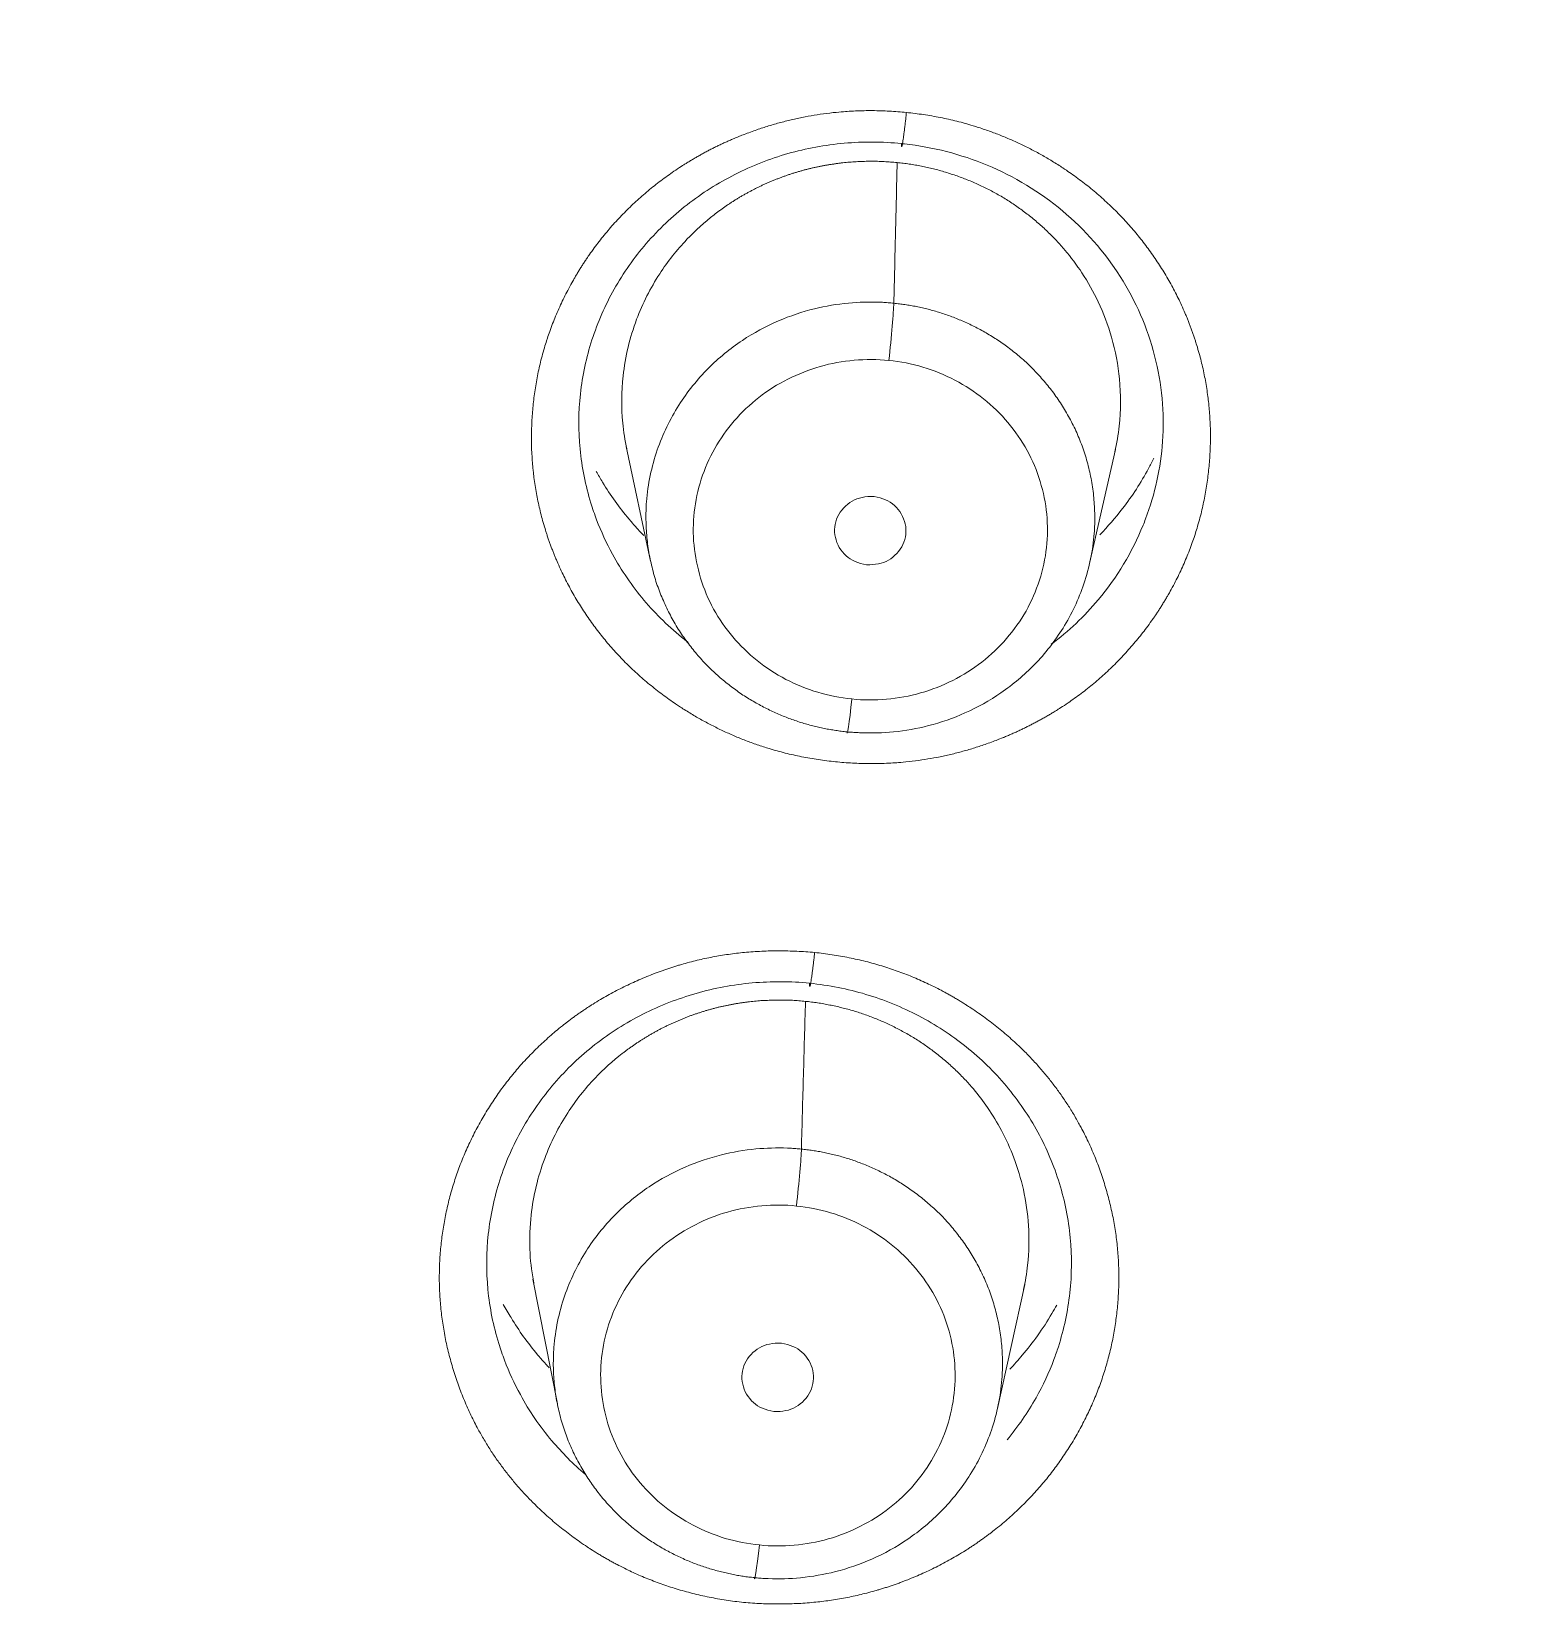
# Model space of a CAD drawing. Extents: x 19821 to 22981, y -91 to 2224.
# Drawn here: x 20735.62 to 20745.12, y 1169.01 to 1179.02 of the extents above; entities that cross this region are included whole.
import ezdxf

# ---------------------------------------------------------------- set-up
doc = ezdxf.new("R2010")
doc.units = 0
doc.header["$LTSCALE"] = 10
doc.header["$MEASUREMENT"] = 0
doc.layers.add('1', color=7, linetype='CONTINUOUS')

msp = doc.modelspace()

# ---------------------------------------------------------------- linework, layer by layer
at = {"layer": '1', "color": 7, "linetype": 'Continuous', "lineweight": 18}
for p, q in [((20739.38, 1176.392), (20739.533, 1175.668)), ((20742.309, 1175.652), (20742.472, 1176.374)), ((20738.79, 1171.128), (20738.944, 1170.34)), ((20741.727, 1170.309), (20741.899, 1171.094))]:
    msp.add_line(p, q, dxfattribs=at)
for centre, major_axis, ratio, start_param, end_param in [((20744.931, 1212.247), (-60.5, 0), 0.961262, 4.72417, 7.004197), ((20744.931, 1212.247), (-60.5, 0), 0.961262, 2.420581, 4.712389), ((20744.931, 1212.384), (60, 0), 0.961262, 1.582577, 4.712389), ((20744.931, 1212.384), (60, 0), 0.961262, 4.72417, 7.853982), ((20744.931, 1212.384), (-59.925, 0), 0.961262, 4.712389, 7.853982), ((20744.931, 1212.384), (-59.925, 0), 0.961262, 1.570796, 4.712389), ((20741.04, 1177.019), (-0.03, -0.298), 0.028817, 1.293122, 2.783823), ((20740.806, 1174.878), (0.03, 0.298), 0.028866, 2.90887, 4.434464), ((20740.456, 1171.673), (-0.03, -0.298), 0.028935, 1.293369, 2.766266), ((20740.221, 1169.53), (0.03, 0.298), 0.028984, 2.891576, 4.434238)]:
    msp.add_ellipse(centre, major_axis=major_axis, ratio=ratio, start_param=start_param, end_param=end_param, dxfattribs=at)
at = {"layer": '1', "color": 7, "linetype": 'Continuous', "lineweight": 13}
for centre, major_axis, start_param, end_param in [((20744.931, 1212.247), (59.425, 0), 1.570796, 4.70194), ((20744.931, 1212.247), (-59.425, 0), 1.570796, 4.70194), ((20744.931, 1212.247), (57.948, 0), 1.579187, 4.712389), ((20744.931, 1212.247), (-57.948, 0), 1.579187, 4.712389), ((20744.931, 1212.291), (57.403, 0), 1.579486, 4.712389), ((20744.931, 1212.291), (57.403, 0), 4.721079, 7.853982)]:
    msp.add_ellipse(centre, major_axis=major_axis, ratio=0.961262, start_param=start_param, end_param=end_param, dxfattribs=at)
for points, degree, knots in [([(20740.702, 1174.399), (20740.278, 1174.442), (20739.721, 1174.734), (20739.394, 1174.993), (20739.128, 1175.308), (20738.93, 1175.668), (20738.869, 1175.863), (20738.747, 1176.257), (20738.838, 1177.081), (20739.045, 1177.444), (20739.146, 1177.622), (20739.417, 1177.933), (20739.745, 1178.186), (20739.934, 1178.281), (20740.121, 1178.374), (20740.728, 1178.547), (20741.151, 1178.504)], 2, [0, 0, 0, 0.125, 0.1875, 0.25, 0.3125, 0.375, 0.375, 0.5, 0.625, 0.625, 0.6875, 0.75, 0.8125, 0.8125, 0.875, 1, 1, 1]), ([(20741.151, 1178.504), (20741.576, 1178.461), (20742.133, 1178.17), (20742.46, 1177.91), (20742.726, 1177.595), (20742.924, 1177.235), (20742.984, 1177.041), (20743.106, 1176.647), (20743.016, 1175.823), (20742.809, 1175.46), (20742.708, 1175.282), (20742.436, 1174.97), (20742.109, 1174.717), (20741.919, 1174.623), (20741.732, 1174.529), (20741.126, 1174.356), (20740.702, 1174.399)], 2, [0, 0, 0, 0.125, 0.1875, 0.25, 0.3125, 0.375, 0.375, 0.5, 0.625, 0.625, 0.6875, 0.75, 0.8125, 0.8125, 0.875, 1, 1, 1]), ([(20740.806, 1174.796), (20740.733, 1174.803), (20740.661, 1174.817), (20740.521, 1174.859), (20740.453, 1174.886), (20740.324, 1174.954), (20740.263, 1174.993), (20740.151, 1175.084), (20740.099, 1175.134), (20740.007, 1175.243), (20739.966, 1175.302), (20739.898, 1175.427), (20739.87, 1175.493), (20739.829, 1175.628), (20739.815, 1175.697), (20739.801, 1175.838), (20739.802, 1175.908), (20739.817, 1176.048), (20739.832, 1176.118), (20739.876, 1176.252), (20739.904, 1176.318), (20739.974, 1176.441), (20740.015, 1176.5), (20740.109, 1176.608), (20740.162, 1176.658), (20740.275, 1176.747), (20740.337, 1176.786), (20740.467, 1176.851), (20740.535, 1176.878), (20740.675, 1176.918), (20740.748, 1176.931), (20740.894, 1176.944), (20740.967, 1176.944), (20741.04, 1176.936)], 3, [0, 0, 0, 0, 0.0625, 0.0625, 0.125, 0.125, 0.1875, 0.1875, 0.25, 0.25, 0.3125, 0.3125, 0.375, 0.375, 0.4375, 0.4375, 0.5, 0.5, 0.5625, 0.5625, 0.625, 0.625, 0.6875, 0.6875, 0.75, 0.75, 0.8125, 0.8125, 0.875, 0.875, 0.9375, 0.9375, 1, 1, 1, 1]), ([(20741.04, 1176.936), (20741.113, 1176.929), (20741.185, 1176.915), (20741.325, 1176.873), (20741.393, 1176.845), (20741.522, 1176.778), (20741.583, 1176.738), (20741.695, 1176.648), (20741.747, 1176.598), (20741.839, 1176.488), (20741.88, 1176.429), (20741.948, 1176.305), (20741.976, 1176.239), (20742.017, 1176.104), (20742.031, 1176.035), (20742.045, 1175.894), (20742.044, 1175.823), (20742.029, 1175.683), (20742.014, 1175.614), (20741.97, 1175.48), (20741.942, 1175.414), (20741.872, 1175.29), (20741.831, 1175.232), (20741.737, 1175.124), (20741.684, 1175.074), (20741.571, 1174.985), (20741.509, 1174.946), (20741.379, 1174.881), (20741.311, 1174.854), (20741.171, 1174.814), (20741.098, 1174.801), (20740.952, 1174.788), (20740.879, 1174.788), (20740.806, 1174.796)], 3, [0, 0, 0, 0, 0.0625, 0.0625, 0.125, 0.125, 0.1875, 0.1875, 0.25, 0.25, 0.3125, 0.3125, 0.375, 0.375, 0.4375, 0.4375, 0.5, 0.5, 0.5625, 0.5625, 0.625, 0.625, 0.6875, 0.6875, 0.75, 0.75, 0.8125, 0.8125, 0.875, 0.875, 0.9375, 0.9375, 1, 1, 1, 1]), ([(20739.771, 1175.154), (20739.762, 1175.16), (20739.754, 1175.167), (20739.653, 1175.247), (20739.568, 1175.331), (20739.415, 1175.511), (20739.349, 1175.609), (20739.254, 1175.782), (20739.221, 1175.854), (20739.192, 1175.928)], 3, [0, 0, 0, 0, 0.031803, 0.031803, 0.393205, 0.393205, 0.754608, 0.754608, 1, 1, 1, 1]), ([(20742.663, 1175.934), (20742.658, 1175.921), (20742.586, 1175.737), (20742.412, 1175.447), (20742.176, 1175.224), (20742.067, 1175.142)], 3, [0, 0, 0, 0, 0.043979, 0.594606, 1, 1, 1, 1]), ([(20740.121, 1169.084), (20739.692, 1169.13), (20739.328, 1169.32), (20739.142, 1169.417), (20738.811, 1169.68), (20738.41, 1170.152), (20738.287, 1170.552), (20738.163, 1170.955), (20738.211, 1171.366), (20738.258, 1171.773), (20738.465, 1172.135), (20738.67, 1172.494), (20739.002, 1172.75), (20739.165, 1172.876), (20739.54, 1173.063), (20739.741, 1173.121), (20740.136, 1173.233), (20740.571, 1173.193)], 2, [0, 0, 0, 0.125, 0.125, 0.1875, 0.25, 0.375, 0.375, 0.5, 0.5, 0.625, 0.625, 0.75, 0.75, 0.8125, 0.875, 0.875, 1, 1, 1]), ([(20740.571, 1173.193), (20741, 1173.148), (20741.364, 1172.957), (20741.55, 1172.86), (20741.881, 1172.598), (20742.282, 1172.125), (20742.405, 1171.725), (20742.528, 1171.323), (20742.481, 1170.912), (20742.434, 1170.505), (20742.227, 1170.143), (20742.022, 1169.784), (20741.69, 1169.528), (20741.527, 1169.402), (20741.152, 1169.214), (20740.951, 1169.157), (20740.556, 1169.045), (20740.121, 1169.084)], 2, [0, 0, 0, 0.125, 0.125, 0.1875, 0.25, 0.375, 0.375, 0.5, 0.5, 0.625, 0.625, 0.75, 0.75, 0.8125, 0.875, 0.875, 1, 1, 1]), ([(20740.221, 1169.447), (20740.148, 1169.454), (20740.076, 1169.468), (20739.936, 1169.51), (20739.868, 1169.538), (20739.739, 1169.605), (20739.678, 1169.645), (20739.565, 1169.735), (20739.514, 1169.786), (20739.421, 1169.895), (20739.381, 1169.954), (20739.312, 1170.079), (20739.285, 1170.145), (20739.243, 1170.28), (20739.229, 1170.35), (20739.216, 1170.49), (20739.216, 1170.561), (20739.232, 1170.701), (20739.246, 1170.771), (20739.29, 1170.905), (20739.319, 1170.971), (20739.389, 1171.095), (20739.43, 1171.153), (20739.524, 1171.262), (20739.576, 1171.311), (20739.69, 1171.4), (20739.752, 1171.439), (20739.881, 1171.505), (20739.95, 1171.532), (20740.09, 1171.572), (20740.163, 1171.585), (20740.309, 1171.598), (20740.383, 1171.598), (20740.456, 1171.59)], 3, [0, 0, 0, 0, 0.0625, 0.0625, 0.125, 0.125, 0.1875, 0.1875, 0.25, 0.25, 0.3125, 0.3125, 0.375, 0.375, 0.4375, 0.4375, 0.5, 0.5, 0.5625, 0.5625, 0.625, 0.625, 0.6875, 0.6875, 0.75, 0.75, 0.8125, 0.8125, 0.875, 0.875, 0.9375, 0.9375, 1, 1, 1, 1]), ([(20740.456, 1171.59), (20740.528, 1171.583), (20740.601, 1171.569), (20740.741, 1171.527), (20740.809, 1171.499), (20740.938, 1171.432), (20740.999, 1171.392), (20741.111, 1171.302), (20741.163, 1171.251), (20741.255, 1171.142), (20741.296, 1171.083), (20741.364, 1170.958), (20741.392, 1170.892), (20741.434, 1170.757), (20741.447, 1170.687), (20741.461, 1170.547), (20741.46, 1170.476), (20741.445, 1170.336), (20741.43, 1170.266), (20741.387, 1170.132), (20741.358, 1170.066), (20741.288, 1169.942), (20741.247, 1169.884), (20741.153, 1169.775), (20741.101, 1169.726), (20740.987, 1169.637), (20740.925, 1169.598), (20740.795, 1169.532), (20740.727, 1169.505), (20740.586, 1169.465), (20740.514, 1169.452), (20740.368, 1169.439), (20740.294, 1169.439), (20740.221, 1169.447)], 3, [0, 0, 0, 0, 0.0625, 0.0625, 0.125, 0.125, 0.1875, 0.1875, 0.25, 0.25, 0.3125, 0.3125, 0.375, 0.375, 0.4375, 0.4375, 0.5, 0.5, 0.5625, 0.5625, 0.625, 0.625, 0.6875, 0.6875, 0.75, 0.75, 0.8125, 0.8125, 0.875, 0.875, 0.9375, 0.9375, 1, 1, 1, 1]), ([(20739.121, 1169.893), (20739.044, 1169.958), (20738.974, 1170.03), (20738.833, 1170.196), (20738.766, 1170.294), (20738.672, 1170.468), (20738.638, 1170.54), (20738.61, 1170.615)], 3, [0, 0, 0, 0, 0.333862, 0.333862, 0.730137, 0.730137, 1, 1, 1, 1]), ([(20742.084, 1170.62), (20742.052, 1170.537), (20742.014, 1170.456), (20741.918, 1170.284), (20741.856, 1170.195), (20741.787, 1170.112)], 3, [0, 0, 0, 0, 0.454993, 0.454993, 1, 1, 1, 1])]:
    msp.add_open_spline(points, degree=degree, knots=knots, dxfattribs=at)
for points, weights in [([(20741.151, 1178.504), (20741.132, 1178.325), (20741.118, 1178.242), (20741.12, 1178.307)], [1.19177789995, 0.936097983238, 0.936074035593, 1.19170605702]), ([(20740.571, 1173.193), (20740.551, 1173.012), (20740.537, 1172.929), (20740.539, 1172.999)], [1.19662768614, 0.934546613768, 0.934457468286, 1.19636024969])]:
    msp.add_rational_spline(points, weights, degree=3, dxfattribs=at)
at = {"layer": '1', "color": 7, "linetype": 'Continuous', "lineweight": 18}
for points, knots in [([(20739.192, 1175.928), (20739.179, 1175.963), (20739.167, 1175.999), (20739.122, 1176.146), (20739.099, 1176.261), (20739.076, 1176.492), (20739.077, 1176.609), (20739.102, 1176.841), (20739.127, 1176.955), (20739.199, 1177.177), (20739.246, 1177.285), (20739.361, 1177.49), (20739.429, 1177.586), (20739.584, 1177.765), (20739.67, 1177.847), (20739.858, 1177.994), (20739.96, 1178.058), (20740.174, 1178.167), (20740.286, 1178.211), (20740.518, 1178.277), (20740.637, 1178.299), (20740.878, 1178.32), (20741, 1178.32), (20741.12, 1178.307)], [0, 0, 0, 0, 0.031102, 0.031102, 0.127991, 0.127991, 0.224881, 0.224881, 0.321771, 0.321771, 0.418661, 0.418661, 0.515551, 0.515551, 0.612441, 0.612441, 0.70933, 0.70933, 0.80622, 0.80622, 0.90311, 0.90311, 1, 1, 1, 1]), ([(20741.12, 1178.307), (20741.126, 1178.307), (20741.312, 1178.287), (20741.679, 1178.193), (20742.157, 1177.903), (20742.527, 1177.482), (20742.749, 1176.972), (20742.798, 1176.437), (20742.723, 1176.092), (20742.663, 1175.934)], [0, 0, 0, 0, 0.005797, 0.167453, 0.336185, 0.505587, 0.674885, 0.844217, 1, 1, 1, 1]), ([(20739.383, 1176.377), (20739.371, 1176.431), (20739.348, 1176.584), (20739.35, 1176.863), (20739.427, 1177.186), (20739.574, 1177.476), (20739.747, 1177.695), (20739.88, 1177.815), (20739.953, 1177.871), (20739.97, 1177.884), (20739.988, 1177.897), (20740.005, 1177.909), (20740.023, 1177.922), (20740.041, 1177.933), (20740.059, 1177.945), (20740.078, 1177.957), (20740.096, 1177.968), (20740.115, 1177.979), (20740.134, 1177.989), (20740.153, 1178), (20740.172, 1178.01), (20740.191, 1178.02), (20740.21, 1178.03), (20740.229, 1178.039), (20740.249, 1178.048), (20740.268, 1178.057), (20740.288, 1178.065), (20740.308, 1178.074), (20740.328, 1178.082), (20740.348, 1178.089), (20740.368, 1178.097), (20740.388, 1178.104), (20740.408, 1178.111), (20740.428, 1178.118), (20740.449, 1178.124), (20740.469, 1178.13), (20740.49, 1178.136), (20740.51, 1178.142), (20740.531, 1178.147), (20740.551, 1178.152), (20740.572, 1178.157), (20740.593, 1178.161), (20740.614, 1178.165), (20740.634, 1178.169), (20740.655, 1178.173), (20740.676, 1178.176), (20740.697, 1178.179), (20740.718, 1178.182), (20740.739, 1178.185), (20740.76, 1178.187), (20740.781, 1178.189), (20740.801, 1178.191), (20740.822, 1178.192), (20740.843, 1178.194), (20740.864, 1178.194), (20740.885, 1178.195), (20740.906, 1178.196), (20740.927, 1178.196), (20740.948, 1178.196), (20740.968, 1178.195), (20740.989, 1178.195), (20741.01, 1178.194), (20741.031, 1178.192), (20741.051, 1178.191), (20741.072, 1178.189), (20741.086, 1178.188), (20741.092, 1178.187)], [0, 0, 0, 0, 0.058072, 0.162865, 0.292144, 0.404969, 0.501301, 0.581106, 0.588563, 0.596012, 0.603452, 0.610884, 0.618308, 0.625724, 0.633131, 0.64053, 0.647921, 0.655304, 0.662679, 0.670045, 0.677403, 0.684753, 0.692095, 0.699429, 0.706754, 0.714071, 0.72138, 0.728681, 0.735973, 0.743257, 0.750533, 0.757801, 0.76506, 0.772312, 0.779555, 0.786789, 0.794016, 0.801234, 0.808445, 0.815646, 0.82284, 0.830025, 0.837203, 0.844371, 0.851532, 0.858685, 0.865829, 0.872965, 0.880092, 0.887212, 0.894323, 0.901426, 0.908521, 0.915607, 0.922685, 0.929755, 0.936817, 0.94387, 0.950915, 0.957952, 0.964981, 0.972001, 0.979013, 0.986017, 0.993013, 1, 1, 1, 1]), ([(20741.092, 1178.187), (20741.105, 1178.186), (20741.131, 1178.183), (20741.169, 1178.178), (20741.208, 1178.172), (20741.246, 1178.165), (20741.284, 1178.157), (20741.322, 1178.148), (20741.36, 1178.138), (20741.397, 1178.127), (20741.435, 1178.115), (20741.472, 1178.103), (20741.509, 1178.089), (20741.545, 1178.075), (20741.582, 1178.059), (20741.618, 1178.043), (20741.653, 1178.026), (20741.689, 1178.008), (20741.723, 1177.989), (20741.758, 1177.969), (20741.792, 1177.948), (20741.825, 1177.926), (20741.858, 1177.904), (20741.89, 1177.88), (20741.922, 1177.856), (20741.953, 1177.831), (20741.984, 1177.805), (20742.014, 1177.779), (20742.043, 1177.751), (20742.072, 1177.723), (20742.1, 1177.694), (20742.127, 1177.664), (20742.184, 1177.599), (20742.27, 1177.483), (20742.373, 1177.3), (20742.457, 1177.075), (20742.508, 1176.81), (20742.506, 1176.565), (20742.481, 1176.413), (20742.469, 1176.359)], [0, 0, 0, 0, 0.014613, 0.029259, 0.043937, 0.058647, 0.073389, 0.088163, 0.10297, 0.117809, 0.13268, 0.147583, 0.162518, 0.177486, 0.192485, 0.207517, 0.222581, 0.237677, 0.252806, 0.267966, 0.283158, 0.298383, 0.31364, 0.328928, 0.344249, 0.359602, 0.374987, 0.390404, 0.405853, 0.421334, 0.436848, 0.452393, 0.46797, 0.537851, 0.619561, 0.713087, 0.818413, 0.935521, 1, 1, 1, 1]), ([(20741.071, 1177.298), (20741.065, 1177.299), (20741.053, 1177.3), (20741.035, 1177.301), (20741.017, 1177.303), (20741, 1177.304), (20740.923, 1177.307), (20740.777, 1177.303), (20740.561, 1177.267), (20740.332, 1177.19), (20740.103, 1177.066), (20739.886, 1176.888), (20739.699, 1176.654), (20739.561, 1176.368), (20739.512, 1176.135), (20739.504, 1175.986), (20739.504, 1175.929), (20739.506, 1175.873), (20739.51, 1175.818), (20739.516, 1175.763), (20739.525, 1175.709), (20739.536, 1175.656), (20739.549, 1175.603), (20739.563, 1175.552), (20739.58, 1175.502), (20739.599, 1175.453), (20739.619, 1175.406), (20739.641, 1175.359), (20739.664, 1175.314), (20739.689, 1175.27), (20739.715, 1175.227), (20739.743, 1175.186), (20739.772, 1175.146), (20739.802, 1175.108), (20739.833, 1175.071), (20739.864, 1175.035), (20739.897, 1175.001), (20739.931, 1174.969), (20739.965, 1174.938), (20740, 1174.908), (20740.036, 1174.88), (20740.072, 1174.853), (20740.108, 1174.827), (20740.145, 1174.803), (20740.182, 1174.781), (20740.22, 1174.76), (20740.257, 1174.74), (20740.295, 1174.721), (20740.333, 1174.704), (20740.371, 1174.688), (20740.408, 1174.673), (20740.446, 1174.66), (20740.484, 1174.647), (20740.521, 1174.636), (20740.558, 1174.626), (20740.595, 1174.617), (20740.632, 1174.609), (20740.668, 1174.603), (20740.704, 1174.597), (20740.739, 1174.592), (20740.763, 1174.589), (20740.775, 1174.588)], [0, 0, 0, 0, 0.004118, 0.008173, 0.012166, 0.016096, 0.019964, 0.064383, 0.113604, 0.167623, 0.226438, 0.290046, 0.358445, 0.431632, 0.509603, 0.522984, 0.536245, 0.549384, 0.562403, 0.575301, 0.588078, 0.600734, 0.613269, 0.625684, 0.637977, 0.65015, 0.662202, 0.674132, 0.685942, 0.697631, 0.709199, 0.720647, 0.731973, 0.743178, 0.754263, 0.765226, 0.776069, 0.78679, 0.797391, 0.807871, 0.818229, 0.828467, 0.838584, 0.84858, 0.858455, 0.868209, 0.877841, 0.887353, 0.896744, 0.906015, 0.915164, 0.924192, 0.933099, 0.941885, 0.95055, 0.959094, 0.967517, 0.975819, 0.984001, 0.992061, 1, 1, 1, 1]), ([(20740.775, 1174.588), (20740.78, 1174.587), (20740.792, 1174.586), (20740.81, 1174.585), (20740.827, 1174.584), (20740.845, 1174.583), (20740.926, 1174.579), (20741.077, 1174.583), (20741.299, 1174.623), (20741.53, 1174.703), (20741.759, 1174.832), (20741.972, 1175.011), (20742.154, 1175.244), (20742.287, 1175.526), (20742.334, 1175.754), (20742.342, 1175.9), (20742.342, 1175.957), (20742.34, 1176.013), (20742.336, 1176.068), (20742.33, 1176.123), (20742.321, 1176.177), (20742.31, 1176.23), (20742.298, 1176.282), (20742.283, 1176.333), (20742.266, 1176.383), (20742.248, 1176.432), (20742.228, 1176.48), (20742.206, 1176.526), (20742.182, 1176.571), (20742.157, 1176.615), (20742.131, 1176.658), (20742.104, 1176.699), (20742.075, 1176.739), (20742.045, 1176.777), (20742.014, 1176.814), (20741.982, 1176.85), (20741.95, 1176.884), (20741.916, 1176.917), (20741.882, 1176.948), (20741.847, 1176.977), (20741.811, 1177.006), (20741.775, 1177.033), (20741.739, 1177.058), (20741.702, 1177.082), (20741.665, 1177.105), (20741.627, 1177.126), (20741.59, 1177.146), (20741.552, 1177.165), (20741.514, 1177.182), (20741.476, 1177.198), (20741.439, 1177.213), (20741.401, 1177.226), (20741.363, 1177.239), (20741.326, 1177.25), (20741.289, 1177.26), (20741.252, 1177.269), (20741.215, 1177.277), (20741.178, 1177.284), (20741.142, 1177.289), (20741.107, 1177.294), (20741.083, 1177.297), (20741.071, 1177.298)], [0, 0, 0, 0, 0.00393, 0.007893, 0.011888, 0.015916, 0.019977, 0.066372, 0.117003, 0.171868, 0.230964, 0.294287, 0.361835, 0.433603, 0.509587, 0.522943, 0.53618, 0.549297, 0.562294, 0.575171, 0.587928, 0.600566, 0.613084, 0.625482, 0.63776, 0.649918, 0.661956, 0.673875, 0.685674, 0.697353, 0.708912, 0.720351, 0.731671, 0.742871, 0.753951, 0.764911, 0.775752, 0.786473, 0.797074, 0.807555, 0.817916, 0.828158, 0.83828, 0.848282, 0.858164, 0.867927, 0.87757, 0.887093, 0.896497, 0.90578, 0.914944, 0.923989, 0.932913, 0.941718, 0.950403, 0.958969, 0.967414, 0.97574, 0.983947, 0.992033, 1, 1, 1, 1]), ([(20742.373, 1175.833), (20742.424, 1175.886), (20742.539, 1176.018), (20742.647, 1176.185), (20742.704, 1176.296), (20742.715, 1176.318)], [0, 0, 0, 0, 0.370145, 0.876949, 1, 1, 1, 1]), ([(20739.19, 1176.234), (20739.203, 1176.211), (20739.264, 1176.106), (20739.34, 1176), (20739.413, 1175.915), (20739.428, 1175.897), (20739.444, 1175.879), (20739.46, 1175.861), (20739.476, 1175.845), (20739.486, 1175.834), (20739.491, 1175.829)], [0, 0, 0, 0, 0.156442, 0.724417, 0.771572, 0.81867, 0.865711, 0.912694, 0.95962, 1, 1, 1, 1]), ([(20699.489, 1173.857), (20700.904, 1172.31), (20702.403, 1170.836), (20705.557, 1168.048), (20707.211, 1166.735), (20710.654, 1164.284), (20712.443, 1163.147), (20716.138, 1161.061), (20718.042, 1160.112), (20721.946, 1158.415), (20723.945, 1157.666), (20728.013, 1156.375), (20730.083, 1155.834), (20734.271, 1154.966), (20736.389, 1154.639), (20740.65, 1154.202), (20742.792, 1154.093), (20744.934, 1154.093)], [0, 0, 0, 0, 0.125, 0.125, 0.25, 0.25, 0.375, 0.375, 0.5, 0.5, 0.625, 0.625, 0.75, 0.75, 0.875, 0.875, 1, 1, 1, 1]), ([(20738.61, 1170.615), (20738.597, 1170.65), (20738.585, 1170.685), (20738.539, 1170.832), (20738.516, 1170.947), (20738.494, 1171.179), (20738.495, 1171.296), (20738.52, 1171.528), (20738.545, 1171.643), (20738.616, 1171.866), (20738.664, 1171.974), (20738.779, 1172.178), (20738.847, 1172.275), (20739.002, 1172.455), (20739.088, 1172.537), (20739.276, 1172.684), (20739.378, 1172.749), (20739.592, 1172.857), (20739.705, 1172.901), (20739.937, 1172.968), (20740.056, 1172.99), (20740.297, 1173.011), (20740.419, 1173.011), (20740.539, 1172.999)], [0, 0, 0, 0, 0.030914, 0.030914, 0.127823, 0.127823, 0.224731, 0.224731, 0.32164, 0.32164, 0.418548, 0.418548, 0.515457, 0.515457, 0.612366, 0.612366, 0.709274, 0.709274, 0.806183, 0.806183, 0.903091, 0.903091, 1, 1, 1, 1]), ([(20740.539, 1172.999), (20740.66, 1172.986), (20740.779, 1172.963), (20741.01, 1172.894), (20741.122, 1172.848), (20741.335, 1172.737), (20741.435, 1172.671), (20741.621, 1172.522), (20741.707, 1172.439), (20741.859, 1172.257), (20741.926, 1172.16), (20742.038, 1171.953), (20742.084, 1171.845), (20742.153, 1171.621), (20742.176, 1171.506), (20742.198, 1171.274), (20742.197, 1171.157), (20742.171, 1170.925), (20742.147, 1170.811), (20742.103, 1170.673), (20742.093, 1170.647), (20742.084, 1170.62)], [0, 0, 0, 0, 0.108249, 0.108249, 0.216497, 0.216497, 0.324746, 0.324746, 0.432994, 0.432994, 0.541243, 0.541243, 0.649491, 0.649491, 0.75774, 0.75774, 0.865988, 0.865988, 0.974237, 0.974237, 1, 1, 1, 1]), ([(20738.796, 1171.095), (20738.795, 1171.103), (20738.781, 1171.176), (20738.765, 1171.322), (20738.775, 1171.584), (20738.846, 1171.881), (20738.993, 1172.172), (20739.166, 1172.392), (20739.299, 1172.512), (20739.372, 1172.568), (20739.389, 1172.581), (20739.407, 1172.593), (20739.425, 1172.606), (20739.443, 1172.618), (20739.461, 1172.63), (20739.479, 1172.642), (20739.497, 1172.653), (20739.516, 1172.664), (20739.534, 1172.675), (20739.553, 1172.686), (20739.572, 1172.696), (20739.591, 1172.707), (20739.61, 1172.717), (20739.629, 1172.726), (20739.649, 1172.736), (20739.668, 1172.745), (20739.688, 1172.753), (20739.708, 1172.762), (20739.727, 1172.77), (20739.747, 1172.778), (20739.767, 1172.786), (20739.787, 1172.794), (20739.807, 1172.801), (20739.828, 1172.808), (20739.848, 1172.814), (20739.868, 1172.821), (20739.889, 1172.827), (20739.909, 1172.833), (20739.93, 1172.838), (20739.95, 1172.844), (20739.971, 1172.849), (20739.992, 1172.853), (20740.013, 1172.858), (20740.033, 1172.862), (20740.054, 1172.866), (20740.075, 1172.87), (20740.096, 1172.873), (20740.117, 1172.876), (20740.138, 1172.879), (20740.159, 1172.882), (20740.18, 1172.884), (20740.2, 1172.886), (20740.221, 1172.888), (20740.242, 1172.889), (20740.263, 1172.89), (20740.284, 1172.891), (20740.305, 1172.892), (20740.326, 1172.892), (20740.347, 1172.893), (20740.368, 1172.892), (20740.389, 1172.892), (20740.409, 1172.891), (20740.43, 1172.891), (20740.451, 1172.889), (20740.471, 1172.888), (20740.492, 1172.886), (20740.506, 1172.885), (20740.513, 1172.884)], [0, 0, 0, 0, 0.007877, 0.079085, 0.155734, 0.286156, 0.399984, 0.497167, 0.577662, 0.58518, 0.59269, 0.600191, 0.607685, 0.61517, 0.622647, 0.630115, 0.637575, 0.645027, 0.652471, 0.659906, 0.667334, 0.674752, 0.682163, 0.689565, 0.696959, 0.704345, 0.711722, 0.719091, 0.726452, 0.733805, 0.741149, 0.748485, 0.755812, 0.763132, 0.770443, 0.777745, 0.78504, 0.792326, 0.799604, 0.806873, 0.814134, 0.821387, 0.828632, 0.835868, 0.843096, 0.850315, 0.857526, 0.864729, 0.871924, 0.87911, 0.886288, 0.893457, 0.900619, 0.907771, 0.914916, 0.922052, 0.92918, 0.9363, 0.943411, 0.950514, 0.957608, 0.964694, 0.971772, 0.978842, 0.985903, 0.992956, 1, 1, 1, 1]), ([(20740.513, 1172.884), (20740.525, 1172.883), (20740.551, 1172.88), (20740.589, 1172.875), (20740.628, 1172.869), (20740.666, 1172.861), (20740.704, 1172.853), (20740.742, 1172.844), (20740.78, 1172.835), (20740.818, 1172.824), (20740.855, 1172.812), (20740.892, 1172.799), (20740.929, 1172.786), (20740.966, 1172.771), (20741.002, 1172.756), (20741.038, 1172.74), (20741.074, 1172.722), (20741.109, 1172.704), (20741.144, 1172.685), (20741.179, 1172.665), (20741.212, 1172.645), (20741.246, 1172.623), (20741.279, 1172.6), (20741.311, 1172.577), (20741.343, 1172.553), (20741.374, 1172.528), (20741.405, 1172.502), (20741.435, 1172.475), (20741.464, 1172.448), (20741.493, 1172.419), (20741.521, 1172.39), (20741.548, 1172.361), (20741.598, 1172.303), (20741.67, 1172.208), (20741.758, 1172.063), (20741.837, 1171.89), (20741.897, 1171.689), (20741.93, 1171.46), (20741.925, 1171.247), (20741.903, 1171.113), (20741.892, 1171.062)], [0, 0, 0, 0, 0.014653, 0.029339, 0.044056, 0.058807, 0.073589, 0.088404, 0.103252, 0.118132, 0.133044, 0.147988, 0.162965, 0.177974, 0.193015, 0.208089, 0.223195, 0.238333, 0.253503, 0.268706, 0.283941, 0.299208, 0.314508, 0.329839, 0.345203, 0.360599, 0.376027, 0.391487, 0.406979, 0.422504, 0.43806, 0.453649, 0.46927, 0.526874, 0.592737, 0.666849, 0.749201, 0.839781, 0.938576, 1, 1, 1, 1]), ([(20740.487, 1171.95), (20740.481, 1171.951), (20740.469, 1171.952), (20740.451, 1171.953), (20740.434, 1171.955), (20740.416, 1171.956), (20740.338, 1171.959), (20740.191, 1171.955), (20739.973, 1171.918), (20739.743, 1171.84), (20739.514, 1171.715), (20739.298, 1171.537), (20739.112, 1171.304), (20738.975, 1171.019), (20738.927, 1170.787), (20738.919, 1170.639), (20738.918, 1170.582), (20738.92, 1170.526), (20738.924, 1170.47), (20738.931, 1170.415), (20738.939, 1170.361), (20738.95, 1170.308), (20738.963, 1170.256), (20738.978, 1170.205), (20738.994, 1170.155), (20739.013, 1170.106), (20739.033, 1170.058), (20739.055, 1170.012), (20739.079, 1169.966), (20739.104, 1169.922), (20739.13, 1169.88), (20739.158, 1169.839), (20739.186, 1169.799), (20739.216, 1169.76), (20739.247, 1169.723), (20739.279, 1169.688), (20739.312, 1169.654), (20739.346, 1169.621), (20739.38, 1169.59), (20739.415, 1169.56), (20739.451, 1169.532), (20739.487, 1169.505), (20739.523, 1169.48), (20739.56, 1169.456), (20739.597, 1169.433), (20739.635, 1169.412), (20739.672, 1169.392), (20739.71, 1169.374), (20739.748, 1169.356), (20739.786, 1169.34), (20739.823, 1169.326), (20739.861, 1169.312), (20739.899, 1169.3), (20739.936, 1169.289), (20739.973, 1169.279), (20740.01, 1169.27), (20740.047, 1169.262), (20740.083, 1169.255), (20740.119, 1169.249), (20740.154, 1169.244), (20740.178, 1169.242), (20740.19, 1169.241)], [0, 0, 0, 0, 0.004015, 0.007996, 0.011942, 0.015855, 0.019734, 0.064711, 0.114332, 0.168596, 0.227502, 0.291048, 0.359234, 0.432056, 0.509512, 0.522903, 0.536174, 0.549323, 0.562352, 0.575259, 0.588045, 0.600709, 0.613253, 0.625675, 0.637976, 0.650156, 0.662214, 0.674151, 0.685967, 0.697662, 0.709235, 0.720687, 0.732018, 0.743227, 0.754315, 0.765282, 0.776127, 0.786851, 0.797454, 0.807935, 0.818295, 0.828533, 0.83865, 0.848646, 0.85852, 0.868273, 0.877905, 0.887415, 0.896804, 0.906071, 0.915217, 0.924242, 0.933145, 0.941927, 0.950587, 0.959126, 0.967544, 0.97584, 0.984015, 0.992068, 1, 1, 1, 1]), ([(20740.19, 1169.241), (20740.196, 1169.24), (20740.207, 1169.239), (20740.225, 1169.237), (20740.242, 1169.236), (20740.26, 1169.235), (20740.34, 1169.231), (20740.489, 1169.236), (20740.71, 1169.274), (20740.941, 1169.354), (20741.17, 1169.481), (20741.384, 1169.66), (20741.568, 1169.893), (20741.703, 1170.176), (20741.75, 1170.405), (20741.758, 1170.552), (20741.758, 1170.608), (20741.757, 1170.664), (20741.753, 1170.72), (20741.746, 1170.774), (20741.738, 1170.828), (20741.727, 1170.881), (20741.714, 1170.934), (20741.699, 1170.985), (20741.683, 1171.035), (20741.664, 1171.084), (20741.644, 1171.131), (20741.622, 1171.178), (20741.599, 1171.223), (20741.574, 1171.267), (20741.548, 1171.31), (20741.52, 1171.351), (20741.491, 1171.391), (20741.461, 1171.429), (20741.431, 1171.466), (20741.399, 1171.502), (20741.366, 1171.536), (20741.332, 1171.568), (20741.298, 1171.599), (20741.263, 1171.629), (20741.228, 1171.658), (20741.191, 1171.684), (20741.155, 1171.71), (20741.118, 1171.734), (20741.081, 1171.757), (20741.043, 1171.778), (20741.006, 1171.798), (20740.968, 1171.816), (20740.93, 1171.834), (20740.892, 1171.85), (20740.854, 1171.865), (20740.817, 1171.878), (20740.779, 1171.891), (20740.742, 1171.902), (20740.704, 1171.912), (20740.667, 1171.921), (20740.63, 1171.929), (20740.594, 1171.936), (20740.558, 1171.941), (20740.522, 1171.946), (20740.498, 1171.949), (20740.487, 1171.95)], [0, 0, 0, 0, 0.003927, 0.007866, 0.011819, 0.015784, 0.019761, 0.065641, 0.115908, 0.170561, 0.229595, 0.293007, 0.360793, 0.432948, 0.509466, 0.522824, 0.536063, 0.549181, 0.56218, 0.575058, 0.587817, 0.600456, 0.612976, 0.625375, 0.637655, 0.649815, 0.661855, 0.673775, 0.685576, 0.697257, 0.708818, 0.720259, 0.73158, 0.742782, 0.753864, 0.764826, 0.775669, 0.786392, 0.796995, 0.807479, 0.817843, 0.828087, 0.838211, 0.848216, 0.858102, 0.867867, 0.877513, 0.887039, 0.896446, 0.905733, 0.914901, 0.923949, 0.932877, 0.941686, 0.950375, 0.958945, 0.967395, 0.975726, 0.983937, 0.992028, 1, 1, 1, 1]), ([(20738.602, 1170.968), (20738.618, 1170.94), (20738.682, 1170.829), (20738.762, 1170.717), (20738.834, 1170.632), (20738.85, 1170.614), (20738.866, 1170.596), (20738.88, 1170.581), (20738.889, 1170.571), (20738.892, 1170.568)], [0, 0, 0, 0, 0.196466, 0.778213, 0.826385, 0.874498, 0.922553, 0.97055, 1, 1, 1, 1]), ([(20741.805, 1170.559), (20741.832, 1170.587), (20741.893, 1170.656), (20741.984, 1170.772), (20742.054, 1170.88), (20742.091, 1170.946), (20742.101, 1170.963)], [0, 0, 0, 0, 0.23466, 0.545668, 0.880361, 1, 1, 1, 1])]:
    msp.add_open_spline(points, degree=3, knots=knots, dxfattribs=at)
at = {"layer": '1', "color": 7, "linetype": 'Continuous', "lineweight": 13}
for points in [[(20741.071, 1177.298), (20741.075, 1177.446), (20741.082, 1177.743), (20741.089, 1178.039), (20741.092, 1178.187)], [(20740.487, 1171.95), (20740.491, 1172.106), (20740.5, 1172.417), (20740.508, 1172.729), (20740.513, 1172.884)]]:
    msp.add_open_spline(points, degree=3, dxfattribs=at)
at = {"layer": '1', "color": 7, "linetype": 'Continuous', "lineweight": 18}
for points in [[(20740.946, 1176.076), (20740.892, 1176.078), (20740.802, 1176.06), (20740.702, 1175.952), (20740.687, 1175.816), (20740.76, 1175.689), (20740.845, 1175.654), (20740.899, 1175.645)], [(20740.899, 1175.645), (20740.953, 1175.643), (20741.043, 1175.66), (20741.143, 1175.768), (20741.158, 1175.904), (20741.085, 1176.031), (20741, 1176.067), (20740.946, 1176.076)], [(20740.361, 1170.723), (20740.307, 1170.725), (20740.216, 1170.708), (20740.116, 1170.599), (20740.101, 1170.463), (20740.174, 1170.335), (20740.26, 1170.3), (20740.313, 1170.291)], [(20740.313, 1170.291), (20740.367, 1170.289), (20740.458, 1170.306), (20740.558, 1170.415), (20740.573, 1170.551), (20740.5, 1170.679), (20740.414, 1170.714), (20740.361, 1170.723)]]:
    msp.add_open_spline(points, degree=3, dxfattribs=at)

doc.saveas('drawing.dxf')
